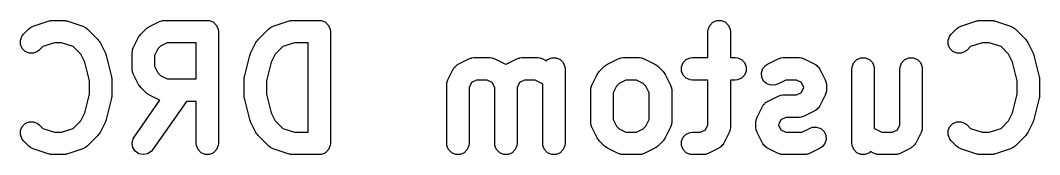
# Model space of a CAD drawing. Extents: x 109.6 to 193.5, y -118.1 to -78.4.
# Drawn here: x 154.99 to 173.2, y -118.1 to -115.7 of the extents above; entities that cross this region are included whole.
import ezdxf

# ---------------------------------------------------------------- set-up
doc = ezdxf.new("R2010")
doc.units = 0
doc.layers.add('BLACK', color=7, linetype='CONTINUOUS')

msp = doc.modelspace()

# ---------------------------------------------------------------- linework, layer by layer
at = {"layer": 'BLACK', "linetype": 'CONTINUOUS'}
for p, q in [((155.222467, -115.809939), (155.508181, -115.714701)), ((155.508181, -115.714701), (155.52753, -115.710301)), ((155.52753, -115.710301), (155.532409, -115.708281)), ((155.532409, -115.708281), (155.539483, -115.707584)), ((155.539483, -115.707584), (155.546412, -115.706009)), ((155.546412, -115.706009), (155.551677, -115.706383)), ((155.551677, -115.706383), (155.571427, -115.704438)), ((155.571427, -115.704438), (155.761903, -115.704438)), ((155.761903, -115.704438), (155.781651, -115.706383)), ((155.781651, -115.706383), (155.786917, -115.706009)), ((155.786917, -115.706009), (155.793844, -115.707584)), ((155.793844, -115.707584), (155.800921, -115.708281)), ((155.800921, -115.708281), (155.805801, -115.710302)), ((155.805801, -115.710302), (155.825148, -115.714701)), ((155.825148, -115.714701), (156.110863, -115.809939)), ((157.291508, -115.820791), (157.481985, -115.725552)), ((157.481985, -115.725552), (157.518602, -115.71154)), ((157.518602, -115.71154), (157.525771, -115.71103)), ((157.525771, -115.71103), (157.532409, -115.708281)), ((157.532409, -115.708281), (157.571427, -115.704438)), ((157.571427, -115.704438), (158.333332, -115.704438)), ((158.333332, -115.704438), (158.37235, -115.708281)), ((158.37235, -115.708281), (158.444446, -115.738144)), ((158.444446, -115.738144), (158.499626, -115.793324)), ((159.508182, -115.809939), (159.793897, -115.714701)), ((159.793897, -115.714701), (159.813243, -115.710302)), ((159.813243, -115.710302), (159.818124, -115.708281)), ((159.818124, -115.708281), (159.8252, -115.707584)), ((159.8252, -115.707584), (159.832128, -115.706009)), ((159.832128, -115.706009), (159.837393, -115.706383)), ((159.837393, -115.706383), (159.857142, -115.704438)), ((159.857142, -115.704438), (160.333332, -115.704438)), ((160.333332, -115.704438), (160.37235, -115.708281)), ((160.37235, -115.708281), (160.444446, -115.738144)), ((160.444446, -115.738144), (160.499626, -115.793324)), ((167.309896, -115.793324), (167.365076, -115.738144)), ((167.365076, -115.738144), (167.437172, -115.708281)), ((167.437172, -115.708281), (167.515208, -115.708281)), ((167.515208, -115.708281), (167.587304, -115.738144)), ((167.587304, -115.738144), (167.642484, -115.793324)), ((171.793897, -115.809939), (172.079611, -115.714701)), ((172.079611, -115.714701), (172.09896, -115.710301)), ((172.09896, -115.710301), (172.103839, -115.708281)), ((172.103839, -115.708281), (172.110913, -115.707584)), ((172.110913, -115.707584), (172.117842, -115.706009)), ((172.117842, -115.706009), (172.123107, -115.706383)), ((172.123107, -115.706383), (172.142857, -115.704438)), ((172.142857, -115.704438), (172.333333, -115.704438)), ((172.333333, -115.704438), (172.353081, -115.706383)), ((172.353081, -115.706383), (172.358347, -115.706009)), ((172.358347, -115.706009), (172.365274, -115.707584)), ((172.365274, -115.707584), (172.372351, -115.708281)), ((172.372351, -115.708281), (172.377231, -115.710302)), ((172.377231, -115.710302), (172.396578, -115.714701)), ((172.396578, -115.714701), (172.682293, -115.809939)), ((155.024181, -115.9838), (155.049054, -115.953493)), ((155.049054, -115.953493), (155.144292, -115.858255)), ((155.144292, -115.858255), (155.174599, -115.833382)), ((155.174599, -115.833382), (155.181238, -115.830631)), ((155.181238, -115.830631), (155.186667, -115.825924)), ((155.186667, -115.825924), (155.222467, -115.809939)), ((156.110863, -115.809939), (156.146664, -115.825924)), ((156.146664, -115.825924), (156.152092, -115.830631)), ((156.152092, -115.830631), (156.158732, -115.833382)), ((156.158732, -115.833382), (156.189039, -115.858255)), ((156.189039, -115.858255), (156.379516, -116.048731)), ((157.127714, -115.972291), (157.131705, -115.968828)), ((157.131705, -115.968828), (157.144292, -115.953493)), ((157.144292, -115.953493), (157.23953, -115.858255)), ((157.23953, -115.858255), (157.254866, -115.845668)), ((157.254866, -115.845668), (157.258328, -115.841677)), ((157.258328, -115.841677), (157.264344, -115.837889)), ((157.264344, -115.837889), (157.269837, -115.833382)), ((157.269837, -115.833382), (157.274716, -115.83136)), ((157.274716, -115.83136), (157.291508, -115.820791)), ((158.499626, -115.793324), (158.529489, -115.86542)), ((158.529489, -115.86542), (158.533332, -115.904438)), ((158.533332, -115.904438), (158.533332, -117.904438)), ((159.23953, -116.048731), (159.430006, -115.858254)), ((159.430006, -115.858254), (159.460313, -115.833382)), ((159.460313, -115.833382), (159.466952, -115.830631)), ((159.466952, -115.830631), (159.472381, -115.825924)), ((159.472381, -115.825924), (159.508182, -115.809939)), ((160.499626, -115.793324), (160.529489, -115.86542)), ((160.529489, -115.86542), (160.533332, -115.904438)), ((160.533332, -115.904438), (160.533332, -117.904438)), ((167.27619, -115.904438), (167.280033, -115.86542)), ((167.27619, -116.371104), (167.27619, -115.904438)), ((167.280033, -115.86542), (167.309896, -115.793324)), ((167.642484, -115.793324), (167.672347, -115.86542)), ((167.672347, -115.86542), (167.67619, -115.904438)), ((167.67619, -115.904438), (167.67619, -116.371104)), ((171.595611, -115.9838), (171.620484, -115.953493)), ((171.620484, -115.953493), (171.715722, -115.858255)), ((171.715722, -115.858255), (171.746029, -115.833382)), ((171.746029, -115.833382), (171.752668, -115.830631)), ((171.752668, -115.830631), (171.758097, -115.825924)), ((171.758097, -115.825924), (171.793897, -115.809939)), ((172.682293, -115.809939), (172.718094, -115.825924)), ((172.718094, -115.825924), (172.723522, -115.830631)), ((172.723522, -115.830631), (172.730162, -115.833382)), ((172.730162, -115.833382), (172.760469, -115.858255)), ((172.760469, -115.858255), (172.950946, -116.048731)), ((154.994318, -116.055896), (155.024181, -115.9838)), ((154.994318, -116.133932), (154.994318, -116.055896)), ((155.024181, -116.206028), (154.994318, -116.133932)), ((155.603884, -116.104438), (155.393747, -116.174483)), ((155.729447, -116.104438), (155.603884, -116.104438)), ((155.939582, -116.174482), (155.729447, -116.104438)), ((156.379516, -116.048731), (156.392103, -116.064068)), ((156.392103, -116.064068), (156.396093, -116.067529)), ((156.396093, -116.067529), (156.399879, -116.073544)), ((156.399879, -116.073544), (156.404388, -116.079038)), ((156.404388, -116.079038), (156.406409, -116.083917)), ((156.406409, -116.083917), (156.416979, -116.100709)), ((156.416979, -116.100709), (156.512218, -116.291186)), ((157.01159, -116.195947), (157.106828, -116.005471)), ((157.106828, -116.005471), (157.117397, -115.988679)), ((157.117397, -115.988679), (157.119419, -115.9838)), ((157.119419, -115.9838), (157.123926, -115.978307)), ((157.123926, -115.978307), (157.127714, -115.972291)), ((157.61864, -116.104438), (157.499422, -116.164047)), ((158.133332, -116.104438), (157.61864, -116.104438)), ((158.133332, -116.752057), (158.133332, -116.104438)), ((159.106828, -116.291185), (159.202066, -116.100709)), ((159.202066, -116.100709), (159.212635, -116.083917)), ((159.212635, -116.083917), (159.214657, -116.079038)), ((159.214657, -116.079038), (159.219164, -116.073545)), ((159.219164, -116.073545), (159.222952, -116.067529)), ((159.222952, -116.067529), (159.226943, -116.064066)), ((159.226943, -116.064066), (159.23953, -116.048731)), ((159.889598, -116.104438), (159.679463, -116.174482)), ((160.133332, -116.104438), (159.889598, -116.104438)), ((160.133332, -117.704438), (160.133332, -116.104438)), ((171.565748, -116.055896), (171.595611, -115.9838)), ((171.565748, -116.133932), (171.565748, -116.055896)), ((171.595611, -116.206028), (171.565748, -116.133932)), ((172.175314, -116.104438), (171.965177, -116.174483)), ((172.300877, -116.104438), (172.175314, -116.104438)), ((172.511012, -116.174482), (172.300877, -116.104438)), ((172.950946, -116.048731), (172.963533, -116.064068)), ((172.963533, -116.064068), (172.967523, -116.067529)), ((172.967523, -116.067529), (172.971309, -116.073544)), ((172.971309, -116.073544), (172.975818, -116.079038)), ((172.975818, -116.079038), (172.977839, -116.083917)), ((172.977839, -116.083917), (172.988409, -116.100709)), ((172.988409, -116.100709), (173.083648, -116.291186)), ((155.079361, -116.261208), (155.024181, -116.206028)), ((155.151457, -116.291071), (155.079361, -116.261208)), ((155.229493, -116.291071), (155.151457, -116.291071)), ((155.301589, -116.261208), (155.229493, -116.291071)), ((155.331896, -116.236335), (155.301589, -116.261208)), ((155.393747, -116.174483), (155.331896, -116.236335)), ((156.073723, -116.308624), (155.939582, -116.174482)), ((156.144627, -116.450431), (156.073723, -116.308624)), ((156.512218, -116.291186), (156.51331, -116.294041)), ((156.51331, -116.294041), (156.514169, -116.2952)), ((156.514169, -116.2952), (156.520015, -116.311563)), ((156.520015, -116.311563), (156.52623, -116.327803)), ((156.52623, -116.327803), (156.526332, -116.329241)), ((156.526332, -116.329241), (156.527361, -116.332121)), ((156.527361, -116.332121), (156.622598, -116.713073)), ((156.990475, -116.28539), (156.994318, -116.246372)), ((156.990475, -116.571104), (156.990475, -116.28539)), ((156.994318, -116.246372), (156.997067, -116.239734)), ((156.997067, -116.239734), (156.997577, -116.232565)), ((156.997577, -116.232565), (157.01159, -116.195947)), ((157.450084, -116.213384), (157.390475, -116.332603)), ((157.390475, -116.332603), (157.390475, -116.52389)), ((157.499422, -116.164047), (157.450084, -116.213384)), ((158.996446, -116.713073), (159.091684, -116.332121)), ((159.091684, -116.332121), (159.092712, -116.329241)), ((159.092712, -116.329241), (159.092815, -116.327803)), ((159.092815, -116.327803), (159.099025, -116.311574)), ((159.099025, -116.311574), (159.104876, -116.2952)), ((159.104876, -116.2952), (159.105735, -116.29404)), ((159.105735, -116.29404), (159.106828, -116.291185)), ((159.545322, -116.308622), (159.474416, -116.450434)), ((159.679463, -116.174482), (159.545322, -116.308622)), ((171.650791, -116.261208), (171.595611, -116.206028)), ((171.722887, -116.291071), (171.650791, -116.261208)), ((171.800923, -116.291071), (171.722887, -116.291071)), ((171.873019, -116.261208), (171.800923, -116.291071)), ((171.903326, -116.236335), (171.873019, -116.261208)), ((171.965177, -116.174483), (171.903326, -116.236335)), ((172.645153, -116.308624), (172.511012, -116.174482)), ((172.716057, -116.450431), (172.645153, -116.308624)), ((173.083648, -116.291186), (173.08474, -116.294041)), ((173.08474, -116.294041), (173.085599, -116.2952)), ((173.085599, -116.2952), (173.091445, -116.311563)), ((173.091445, -116.311563), (173.09766, -116.327803)), ((173.09766, -116.327803), (173.097762, -116.329241)), ((173.097762, -116.329241), (173.098791, -116.332121)), ((173.098791, -116.332121), (173.194028, -116.713073)), ((156.22857, -116.786203), (156.144627, -116.450431)), ((159.474416, -116.450434), (159.390475, -116.786202)), ((162.765707, -116.527287), (162.782138, -116.508343)), ((162.782138, -116.508343), (162.801877, -116.495917)), ((162.801877, -116.495917), (162.805715, -116.492589)), ((162.805715, -116.492589), (162.808796, -116.491561)), ((162.808796, -116.491561), (162.815319, -116.487456)), ((162.815319, -116.487456), (163.005796, -116.392218)), ((163.005796, -116.392218), (163.042414, -116.378206)), ((163.042414, -116.378206), (163.049581, -116.377696)), ((163.049581, -116.377696), (163.05622, -116.374947)), ((163.05622, -116.374947), (163.095238, -116.371104)), ((163.095238, -116.371104), (163.380952, -116.371104)), ((163.380952, -116.371104), (163.41997, -116.374947)), ((163.41997, -116.374947), (163.426607, -116.377696)), ((163.426607, -116.377696), (163.433777, -116.378206)), ((163.433777, -116.378206), (163.470395, -116.392219)), ((163.470395, -116.392219), (163.660871, -116.487457)), ((163.660871, -116.487457), (163.666666, -116.491104)), ((163.666666, -116.491104), (163.672461, -116.487457)), ((163.672461, -116.487457), (163.862938, -116.392218)), ((163.862938, -116.392218), (163.899555, -116.378206)), ((163.899555, -116.378206), (163.906724, -116.377696)), ((163.906724, -116.377696), (163.913362, -116.374947)), ((163.913362, -116.374947), (163.95238, -116.371104)), ((163.95238, -116.371104), (164.238095, -116.371104)), ((164.238095, -116.371104), (164.277113, -116.374947)), ((164.277113, -116.374947), (164.28375, -116.377696)), ((164.28375, -116.377696), (164.29092, -116.378206)), ((164.29092, -116.378206), (164.327538, -116.392219)), ((164.327538, -116.392219), (164.392703, -116.424801)), ((164.392703, -116.424801), (164.412695, -116.40481)), ((164.412695, -116.40481), (164.484791, -116.374947)), ((164.484791, -116.374947), (164.562827, -116.374947)), ((164.562827, -116.374947), (164.634923, -116.40481)), ((164.634923, -116.40481), (164.690103, -116.45999)), ((164.690103, -116.45999), (164.719966, -116.532086)), ((165.430007, -116.524921), (165.445343, -116.512334)), ((165.445343, -116.512334), (165.448805, -116.508343)), ((165.448805, -116.508343), (165.454821, -116.504555)), ((165.454821, -116.504555), (165.460314, -116.500048)), ((165.460314, -116.500048), (165.465193, -116.498026)), ((165.465193, -116.498026), (165.481985, -116.487457)), ((165.481985, -116.487457), (165.672462, -116.392218)), ((165.672462, -116.392218), (165.709079, -116.378206)), ((165.709079, -116.378206), (165.716248, -116.377696)), ((165.716248, -116.377696), (165.722886, -116.374947)), ((165.722886, -116.374947), (165.761904, -116.371104)), ((165.761904, -116.371104), (166.047619, -116.371104)), ((166.047619, -116.371104), (166.086637, -116.374947)), ((166.086637, -116.374947), (166.093274, -116.377696)), ((166.093274, -116.377696), (166.100444, -116.378206)), ((166.100444, -116.378206), (166.137062, -116.392219)), ((166.137062, -116.392219), (166.327538, -116.487457)), ((166.327538, -116.487457), (166.344329, -116.498026)), ((166.344329, -116.498026), (166.349209, -116.500048)), ((166.349209, -116.500048), (166.354701, -116.504555)), ((166.354701, -116.504555), (166.360718, -116.508343)), ((166.360718, -116.508343), (166.36418, -116.512334)), ((166.36418, -116.512334), (166.379516, -116.524921)), ((166.803843, -116.532086), (166.833706, -116.45999)), ((166.833706, -116.45999), (166.888886, -116.40481)), ((166.888886, -116.40481), (166.960982, -116.374947)), ((166.960982, -116.374947), (167, -116.371104)), ((167, -116.371104), (167.27619, -116.371104)), ((167.67619, -116.371104), (167.761904, -116.371104)), ((167.761904, -116.371104), (167.800922, -116.374947)), ((167.800922, -116.374947), (167.873018, -116.40481)), ((167.873018, -116.40481), (167.928198, -116.45999)), ((167.928198, -116.45999), (167.958061, -116.532086)), ((168.254819, -116.567295), (168.305948, -116.508343)), ((168.305948, -116.508343), (168.339129, -116.487456)), ((168.339129, -116.487456), (168.529606, -116.392218)), ((168.529606, -116.392218), (168.566224, -116.378206)), ((168.566224, -116.378206), (168.573391, -116.377696)), ((168.573391, -116.377696), (168.58003, -116.374947)), ((168.58003, -116.374947), (168.619048, -116.371104)), ((168.619048, -116.371104), (168.904762, -116.371104)), ((168.904762, -116.371104), (168.94378, -116.374947)), ((168.94378, -116.374947), (168.950417, -116.377696)), ((168.950417, -116.377696), (168.957587, -116.378206)), ((168.957587, -116.378206), (168.994205, -116.392219)), ((168.994205, -116.392219), (169.184681, -116.487457)), ((169.184681, -116.487457), (169.191203, -116.491562)), ((169.191203, -116.491562), (169.194285, -116.49259)), ((169.194285, -116.49259), (169.198121, -116.495917)), ((169.198121, -116.495917), (169.217861, -116.508343)), ((169.217861, -116.508343), (169.234292, -116.527288)), ((169.851462, -116.532086), (169.881325, -116.45999)), ((169.881325, -116.45999), (169.936505, -116.40481)), ((169.936505, -116.40481), (170.008601, -116.374947)), ((170.008601, -116.374947), (170.086637, -116.374947)), ((170.086637, -116.374947), (170.158733, -116.40481)), ((170.158733, -116.40481), (170.213913, -116.45999)), ((170.213913, -116.45999), (170.243776, -116.532086)), ((170.708605, -116.532086), (170.738468, -116.45999)), ((170.738468, -116.45999), (170.793648, -116.40481)), ((170.793648, -116.40481), (170.865744, -116.374947)), ((170.865744, -116.374947), (170.94378, -116.374947)), ((170.94378, -116.374947), (171.015876, -116.40481)), ((171.015876, -116.40481), (171.071056, -116.45999)), ((171.071056, -116.45999), (171.100919, -116.532086)), ((172.8, -116.786203), (172.716057, -116.450431)), ((156.994318, -116.610122), (156.990475, -116.571104)), ((156.997067, -116.616759), (156.994318, -116.610122)), ((156.997577, -116.623929), (156.997067, -116.616759)), ((157.01159, -116.660547), (156.997577, -116.623929)), ((157.106828, -116.851023), (157.01159, -116.660547)), ((157.390475, -116.52389), (157.450084, -116.643108)), ((157.450084, -116.643108), (157.499422, -116.692448)), ((157.499422, -116.692448), (157.61864, -116.752057)), ((162.630637, -116.767377), (162.725876, -116.576899)), ((162.725876, -116.576899), (162.729981, -116.570376)), ((162.729981, -116.570376), (162.731009, -116.567295)), ((162.731009, -116.567295), (162.734336, -116.563458)), ((162.734336, -116.563458), (162.746762, -116.543719)), ((162.746762, -116.543719), (162.765707, -116.527287)), ((164.719966, -116.532086), (164.723809, -116.571104)), ((164.723809, -116.571104), (164.723809, -117.904438)), ((165.202066, -116.862615), (165.297305, -116.672137)), ((165.297305, -116.672137), (165.307874, -116.655345)), ((165.307874, -116.655345), (165.309896, -116.650466)), ((165.309896, -116.650466), (165.314403, -116.644973)), ((165.314403, -116.644973), (165.318191, -116.638957)), ((165.318191, -116.638957), (165.322182, -116.635494)), ((165.322182, -116.635494), (165.334769, -116.620159)), ((165.334769, -116.620159), (165.430007, -116.524921)), ((166.379516, -116.524921), (166.474754, -116.620159)), ((166.474754, -116.620159), (166.48734, -116.635494)), ((166.48734, -116.635494), (166.491332, -116.638957)), ((166.491332, -116.638957), (166.495119, -116.644973)), ((166.495119, -116.644973), (166.499627, -116.650466)), ((166.499627, -116.650466), (166.501647, -116.655344)), ((166.501647, -116.655344), (166.512219, -116.672138)), ((166.512219, -116.672138), (166.607457, -116.862615)), ((166.803843, -116.610122), (166.803843, -116.532086)), ((166.833706, -116.682218), (166.803843, -116.610122)), ((166.888886, -116.737398), (166.833706, -116.682218)), ((167.928198, -116.682218), (167.873018, -116.737398)), ((167.958061, -116.610122), (167.928198, -116.682218)), ((167.958061, -116.532086), (167.958061, -116.610122)), ((168.230141, -116.641327), (168.254819, -116.567295)), ((168.235673, -116.719167), (168.230141, -116.641327)), ((169.234292, -116.527288), (169.253237, -116.543719)), ((169.253237, -116.543719), (169.265662, -116.563458)), ((169.265662, -116.563458), (169.268991, -116.567296)), ((169.268991, -116.567296), (169.270018, -116.570377)), ((169.270018, -116.570377), (169.274124, -116.5769)), ((169.274124, -116.5769), (169.369362, -116.767377)), ((169.847619, -116.571104), (169.851462, -116.532086)), ((169.847619, -117.904438), (169.847619, -116.571104)), ((170.243776, -116.532086), (170.247619, -116.571104)), ((170.247619, -116.571104), (170.247619, -117.631119)), ((170.704762, -116.571104), (170.708605, -116.532086)), ((170.704762, -117.57151), (170.704762, -116.571104)), ((171.100919, -116.532086), (171.104762, -116.571104)), ((171.104762, -116.571104), (171.104762, -117.618723)), ((156.22857, -117.022672), (156.22857, -116.786203)), ((156.622598, -116.713073), (156.623598, -116.719836)), ((156.623598, -116.719836), (156.624727, -116.722562)), ((156.624727, -116.722562), (156.626175, -116.737264)), ((156.626175, -116.737264), (156.628333, -116.751858)), ((156.628333, -116.751858), (156.627899, -116.754771)), ((156.627899, -116.754771), (156.62857, -116.76158)), ((156.62857, -116.76158), (156.62857, -117.047295)), ((157.117399, -116.867816), (157.106828, -116.851023)), ((157.119419, -116.872693), (157.117399, -116.867816)), ((157.123925, -116.878184), (157.119419, -116.872693)), ((157.127714, -116.884203), (157.123925, -116.878184)), ((157.61864, -116.752057), (158.133332, -116.752057)), ((158.990475, -116.76158), (158.991145, -116.754771)), ((158.990475, -117.047295), (158.990475, -116.76158)), ((158.990712, -116.751858), (158.99287, -116.737256)), ((158.991145, -116.754771), (158.990712, -116.751858)), ((158.99287, -116.737256), (158.994318, -116.722562)), ((158.994318, -116.722562), (158.995445, -116.719839)), ((158.995445, -116.719839), (158.996446, -116.713073)), ((159.390475, -116.786202), (159.390475, -117.022672)), ((162.609523, -116.856819), (162.613366, -116.817801)), ((162.609523, -117.904438), (162.609523, -116.856819)), ((162.613366, -116.817801), (162.616115, -116.811163)), ((162.616115, -116.811163), (162.616625, -116.803994)), ((162.616625, -116.803994), (162.630637, -116.767377)), ((163.053832, -116.815413), (163.009523, -116.904032)), ((163.142451, -116.771104), (163.053832, -116.815413)), ((163.333739, -116.771104), (163.142451, -116.771104)), ((163.422356, -116.815413), (163.333739, -116.771104)), ((163.466666, -116.904032), (163.422356, -116.815413)), ((163.910975, -116.815412), (163.866666, -116.904032)), ((163.999593, -116.771104), (163.910975, -116.815412)), ((164.190882, -116.771104), (163.999593, -116.771104)), ((164.3101, -116.830713), (164.190882, -116.771104)), ((164.323809, -116.844422), (164.3101, -116.830713)), ((164.323809, -117.904438), (164.323809, -116.844422)), ((165.188054, -116.899232), (165.202066, -116.862615)), ((165.640562, -116.880049), (165.580952, -116.99927)), ((165.689899, -116.830713), (165.640562, -116.880049)), ((165.809117, -116.771104), (165.689899, -116.830713)), ((166.000406, -116.771104), (165.809117, -116.771104)), ((166.119624, -116.830713), (166.000406, -116.771104)), ((166.168961, -116.88005), (166.119624, -116.830713)), ((166.228571, -116.99927), (166.168961, -116.88005)), ((166.607457, -116.862615), (166.621469, -116.899233)), ((166.960982, -116.767261), (166.888886, -116.737398)), ((167, -116.771104), (166.960982, -116.767261)), ((167.27619, -116.771104), (167, -116.771104)), ((167.27619, -117.57151), (167.27619, -116.771104)), ((167.761904, -116.771104), (167.67619, -116.771104)), ((167.67619, -116.771104), (167.67619, -117.618723)), ((167.800922, -116.767261), (167.761904, -116.771104)), ((167.873018, -116.737398), (167.800922, -116.767261)), ((168.270572, -116.788965), (168.235673, -116.719167)), ((168.329524, -116.840094), (168.270572, -116.788965)), ((168.403556, -116.864772), (168.329524, -116.840094)), ((168.481396, -116.85924), (168.403556, -116.864772)), ((168.518013, -116.845228), (168.481396, -116.85924)), ((168.666261, -116.771104), (168.518013, -116.845228)), ((168.857549, -116.771104), (168.666261, -116.771104)), ((168.946166, -116.815413), (168.857549, -116.771104)), ((168.990476, -116.904032), (168.946166, -116.815413)), ((169.369362, -116.767377), (169.383374, -116.803995)), ((169.383374, -116.803995), (169.383883, -116.811162)), ((169.383883, -116.811162), (169.386633, -116.817801)), ((169.386633, -116.817801), (169.390476, -116.856819)), ((169.390476, -116.856819), (169.390476, -116.952057)), ((172.8, -117.022672), (172.8, -116.786203)), ((173.194028, -116.713073), (173.195028, -116.719836)), ((173.195028, -116.719836), (173.196157, -116.722562)), ((173.196157, -116.722562), (173.197605, -116.737264)), ((173.197605, -116.737264), (173.199763, -116.751858)), ((173.199763, -116.751858), (173.199329, -116.754771)), ((173.199329, -116.754771), (173.2, -116.76158)), ((173.2, -116.76158), (173.2, -117.047295)), ((156.144627, -117.358444), (156.22857, -117.022672)), ((156.628333, -117.057017), (156.626175, -117.07161)), ((156.62857, -117.047295), (156.627899, -117.054103)), ((156.627899, -117.054103), (156.628333, -117.057017)), ((157.131705, -116.887664), (157.127714, -116.884203)), ((157.144291, -116.903001), (157.131705, -116.887664)), ((157.239529, -116.99824), (157.144291, -116.903001)), ((157.254868, -117.010829), (157.239529, -116.99824)), ((157.258328, -117.014818), (157.254868, -117.010829)), ((157.264339, -117.018602), (157.258328, -117.014818)), ((157.269836, -117.023113), (157.264339, -117.018602)), ((157.274718, -117.025135), (157.269836, -117.023113)), ((157.291508, -117.035704), (157.274718, -117.025135)), ((157.481985, -117.130943), (157.291508, -117.035704)), ((158.991145, -117.054103), (158.990475, -117.047295)), ((158.990712, -117.057017), (158.991145, -117.054103)), ((158.99287, -117.071618), (158.990712, -117.057017)), ((159.390475, -117.022672), (159.474416, -117.35844)), ((163.009523, -116.904032), (163.009523, -117.904438)), ((163.466666, -117.904438), (163.466666, -116.904032)), ((163.866666, -116.904032), (163.866666, -117.904438)), ((165.180952, -116.952057), (165.184795, -116.913039)), ((165.180952, -117.523485), (165.180952, -116.952057)), ((165.184795, -116.913039), (165.187544, -116.906401)), ((165.187544, -116.906401), (165.188054, -116.899232)), ((165.580952, -116.99927), (165.580952, -117.476271)), ((166.228571, -117.476272), (166.228571, -116.99927)), ((166.621469, -116.899233), (166.621978, -116.9064)), ((166.621978, -116.9064), (166.624728, -116.913039)), ((166.624728, -116.913039), (166.628571, -116.952057)), ((166.628571, -116.952057), (166.628571, -117.523485)), ((168.339129, -117.154123), (168.529606, -117.058885)), ((168.529606, -117.058885), (168.566224, -117.044873)), ((168.566224, -117.044873), (168.573391, -117.044363)), ((168.573391, -117.044363), (168.58003, -117.041614)), ((168.58003, -117.041614), (168.619048, -117.037771)), ((168.619048, -117.037771), (168.857549, -117.037771)), ((168.857549, -117.037771), (168.946167, -116.993461)), ((168.946167, -116.993461), (168.990476, -116.904844)), ((168.990476, -116.904844), (168.990476, -116.904032)), ((169.369362, -117.041499), (169.274123, -117.231976)), ((169.383374, -117.004882), (169.369362, -117.041499)), ((169.383883, -116.997712), (169.383374, -117.004882)), ((169.386633, -116.991075), (169.383883, -116.997712)), ((169.390476, -116.952057), (169.386633, -116.991075)), ((172.716057, -117.358444), (172.8, -117.022672)), ((173.199763, -117.057017), (173.197605, -117.07161)), ((173.2, -117.047295), (173.199329, -117.054103)), ((173.199329, -117.054103), (173.199763, -117.057017)), ((156.622598, -117.095802), (156.527361, -117.476754)), ((156.623598, -117.089038), (156.622598, -117.095802)), ((156.624727, -117.086313), (156.623598, -117.089038)), ((156.626175, -117.07161), (156.624727, -117.086313)), ((157.026629, -117.789745), (157.486563, -117.132695)), ((157.961273, -117.152057), (157.354321, -118.019131)), ((157.486563, -117.132695), (157.481985, -117.130943)), ((158.133332, -117.152057), (157.961273, -117.152057)), ((158.133332, -117.904438), (158.133332, -117.152057)), ((158.994318, -117.086313), (158.99287, -117.071618)), ((158.995445, -117.089035), (158.994318, -117.086313)), ((158.996446, -117.095802), (158.995445, -117.089035)), ((159.091684, -117.476754), (158.996446, -117.095802)), ((168.154448, -117.434042), (168.249686, -117.243566)), ((168.249686, -117.243566), (168.253791, -117.237043)), ((168.253791, -117.237043), (168.254819, -117.233962)), ((168.254819, -117.233962), (168.258146, -117.230125)), ((168.258146, -117.230125), (168.270572, -117.210386)), ((168.270572, -117.210386), (168.289517, -117.193954)), ((168.289517, -117.193954), (168.305948, -117.17501)), ((168.305948, -117.17501), (168.325687, -117.162584)), ((168.325687, -117.162584), (168.329525, -117.159256)), ((168.329525, -117.159256), (168.332606, -117.158228)), ((168.332606, -117.158228), (168.339129, -117.154123)), ((169.268991, -117.241579), (169.265662, -117.245417)), ((169.270018, -117.238496), (169.268991, -117.241579)), ((169.274123, -117.231976), (169.270018, -117.238496)), ((173.194028, -117.095802), (173.098791, -117.476754)), ((173.195028, -117.089038), (173.194028, -117.095802)), ((173.196157, -117.086313), (173.195028, -117.089038)), ((173.197605, -117.07161), (173.196157, -117.086313)), ((156.073723, -117.50025), (156.144627, -117.358444)), ((159.474416, -117.35844), (159.545322, -117.500251)), ((168.994205, -117.416656), (168.957587, -117.430669)), ((169.184681, -117.321418), (168.994205, -117.416656)), ((169.191204, -117.317311), (169.184681, -117.321418)), ((169.194284, -117.316285), (169.191204, -117.317311)), ((169.198118, -117.312959), (169.194284, -117.316285)), ((169.217861, -117.300532), (169.198118, -117.312959)), ((169.234293, -117.281585), (169.217861, -117.300532)), ((169.253237, -117.265156), (169.234293, -117.281585)), ((169.265662, -117.245417), (169.253237, -117.265156)), ((172.645153, -117.50025), (172.716057, -117.358444)), ((154.994318, -117.674942), (155.024182, -117.602846)), ((155.024182, -117.602846), (155.079362, -117.547667)), ((155.079362, -117.547667), (155.151458, -117.517804)), ((155.151458, -117.517804), (155.229494, -117.517804)), ((155.229494, -117.517804), (155.30159, -117.547668)), ((155.30159, -117.547668), (155.331897, -117.57254)), ((155.331897, -117.57254), (155.393748, -117.634392)), ((155.939581, -117.634393), (156.073723, -117.50025)), ((156.512218, -117.517689), (156.416979, -117.708166)), ((156.51331, -117.514833), (156.512218, -117.517689)), ((156.514169, -117.513675), (156.51331, -117.514833)), ((156.520015, -117.497311), (156.514169, -117.513675)), ((156.52623, -117.481072), (156.520015, -117.497311)), ((156.526332, -117.479633), (156.52623, -117.481072)), ((156.527361, -117.476754), (156.526332, -117.479633)), ((159.092712, -117.479633), (159.091684, -117.476754)), ((159.092815, -117.481072), (159.092712, -117.479633)), ((159.099025, -117.4973), (159.092815, -117.481072)), ((159.104876, -117.513675), (159.099025, -117.4973)), ((159.105735, -117.514834), (159.104876, -117.513675)), ((159.106828, -117.51769), (159.105735, -117.514834)), ((159.202066, -117.708166), (159.106828, -117.51769)), ((159.545322, -117.500251), (159.679462, -117.634393)), ((165.184795, -117.562503), (165.180952, -117.523485)), ((165.187544, -117.56914), (165.184795, -117.562503)), ((165.188054, -117.57631), (165.187544, -117.56914)), ((165.202067, -117.612928), (165.188054, -117.57631)), ((165.580952, -117.476271), (165.640561, -117.595489)), ((165.640561, -117.595489), (165.689899, -117.644829)), ((166.119622, -117.644829), (166.168962, -117.595488)), ((166.168962, -117.595488), (166.228571, -117.476272)), ((166.621469, -117.57631), (166.607457, -117.612927)), ((166.621978, -117.56914), (166.621469, -117.57631)), ((166.624728, -117.562503), (166.621978, -117.56914)), ((166.628571, -117.523485), (166.624728, -117.562503)), ((167.23188, -117.660128), (167.27619, -117.57151)), ((168.133333, -117.523485), (168.137176, -117.484467)), ((168.133333, -117.618723), (168.133333, -117.523485)), ((168.137176, -117.484467), (168.139925, -117.477829)), ((168.139925, -117.477829), (168.140435, -117.47066)), ((168.140435, -117.47066), (168.154448, -117.434042)), ((168.577642, -117.48208), (168.533333, -117.570698)), ((168.533333, -117.570698), (168.533333, -117.571509)), ((168.533333, -117.571509), (168.577642, -117.660128)), ((168.666261, -117.437771), (168.577642, -117.48208)), ((168.904762, -117.437771), (168.666261, -117.437771)), ((168.94378, -117.433928), (168.904762, -117.437771)), ((168.950417, -117.431178), (168.94378, -117.433928)), ((168.957587, -117.430669), (168.950417, -117.431178)), ((170.660452, -117.660128), (170.704762, -117.57151)), ((171.565748, -117.674942), (171.595612, -117.602846)), ((171.595612, -117.602846), (171.650792, -117.547667)), ((171.650792, -117.547667), (171.722888, -117.517804)), ((171.722888, -117.517804), (171.800924, -117.517804)), ((171.800924, -117.517804), (171.87302, -117.547668)), ((171.87302, -117.547668), (171.903327, -117.57254)), ((171.903327, -117.57254), (171.965178, -117.634392)), ((172.511011, -117.634393), (172.645153, -117.50025)), ((173.083648, -117.517689), (172.988409, -117.708166)), ((173.08474, -117.514833), (173.083648, -117.517689)), ((173.085599, -117.513675), (173.08474, -117.514833)), ((173.091445, -117.497311), (173.085599, -117.513675)), ((173.09766, -117.481072), (173.091445, -117.497311)), ((173.097762, -117.479633), (173.09766, -117.481072)), ((173.098791, -117.476754), (173.097762, -117.479633)), ((154.994318, -117.752978), (154.994318, -117.674942)), ((155.024181, -117.825074), (154.994318, -117.752978)), ((155.393748, -117.634392), (155.603884, -117.704438)), ((155.603884, -117.704438), (155.729447, -117.704438)), ((155.729447, -117.704438), (155.939581, -117.634393)), ((156.379515, -117.760144), (156.18904, -117.950621)), ((156.392101, -117.744807), (156.379515, -117.760144)), ((156.396093, -117.741346), (156.392101, -117.744807)), ((156.39988, -117.735329), (156.396093, -117.741346)), ((156.404388, -117.729837), (156.39988, -117.735329)), ((156.406409, -117.724957), (156.404388, -117.729837)), ((156.416979, -117.708166), (156.406409, -117.724957)), ((157.007402, -117.823914), (157.026629, -117.789745)), ((159.212635, -117.724957), (159.202066, -117.708166)), ((159.214657, -117.729837), (159.212635, -117.724957)), ((159.219165, -117.73533), (159.214657, -117.729837)), ((159.222952, -117.741346), (159.219165, -117.73533)), ((159.226942, -117.744806), (159.222952, -117.741346)), ((159.239529, -117.760144), (159.226942, -117.744806)), ((159.430005, -117.950621), (159.239529, -117.760144)), ((159.679462, -117.634393), (159.889598, -117.704438)), ((159.889598, -117.704438), (160.133332, -117.704438)), ((165.297305, -117.803404), (165.202067, -117.612928)), ((165.689899, -117.644829), (165.809117, -117.704438)), ((165.809117, -117.704438), (166.000406, -117.704438)), ((166.000406, -117.704438), (166.119622, -117.644829)), ((166.607457, -117.612927), (166.512218, -117.803404)), ((166.833706, -117.793324), (166.888886, -117.738144)), ((166.888886, -117.738144), (166.960982, -117.708281)), ((166.960982, -117.708281), (167, -117.704438)), ((167, -117.704438), (167.143263, -117.704438)), ((167.143263, -117.704438), (167.23188, -117.660128)), ((167.655076, -117.708165), (167.559838, -117.898642)), ((167.669088, -117.671547), (167.655076, -117.708165)), ((167.669597, -117.664379), (167.669088, -117.671547)), ((167.672347, -117.657741), (167.669597, -117.664379)), ((167.67619, -117.618723), (167.672347, -117.657741)), ((168.137176, -117.657741), (168.133333, -117.618723)), ((168.139925, -117.664378), (168.137176, -117.657741)), ((168.140435, -117.671548), (168.139925, -117.664378)), ((168.154447, -117.708165), (168.140435, -117.671548)), ((168.249686, -117.898643), (168.154447, -117.708165)), ((168.577642, -117.660128), (168.666261, -117.704438)), ((168.666261, -117.704438), (168.952787, -117.704438)), ((168.952787, -117.704438), (169.101034, -117.630314)), ((169.101034, -117.630314), (169.137651, -117.616302)), ((169.137651, -117.616302), (169.215491, -117.61077)), ((169.215491, -117.61077), (169.289523, -117.635448)), ((169.289523, -117.635448), (169.348475, -117.686577)), ((169.348475, -117.686577), (169.383374, -117.756375)), ((169.383374, -117.756375), (169.388906, -117.834214)), ((170.247619, -117.631119), (170.261328, -117.644829)), ((170.261328, -117.644829), (170.380546, -117.704438)), ((170.380546, -117.704438), (170.571835, -117.704438)), ((170.571835, -117.704438), (170.660452, -117.660128)), ((171.083648, -117.708165), (170.98841, -117.898642)), ((171.09766, -117.671547), (171.083648, -117.708165)), ((171.098169, -117.664379), (171.09766, -117.671547)), ((171.100919, -117.657741), (171.098169, -117.664379)), ((171.104762, -117.618723), (171.100919, -117.657741)), ((171.565748, -117.752978), (171.565748, -117.674942)), ((171.595611, -117.825074), (171.565748, -117.752978)), ((171.965178, -117.634392), (172.175314, -117.704438)), ((172.175314, -117.704438), (172.300877, -117.704438)), ((172.300877, -117.704438), (172.511011, -117.634393)), ((172.950945, -117.760144), (172.76047, -117.950621)), ((172.963531, -117.744807), (172.950945, -117.760144)), ((172.967523, -117.741346), (172.963531, -117.744807)), ((172.97131, -117.735329), (172.967523, -117.741346)), ((172.975818, -117.729837), (172.97131, -117.735329)), ((172.977839, -117.724957), (172.975818, -117.729837)), ((172.988409, -117.708166), (172.977839, -117.724957)), ((155.049053, -117.855382), (155.024181, -117.825074)), ((155.144291, -117.950621), (155.049053, -117.855382)), ((155.174598, -117.975494), (155.144291, -117.950621)), ((156.18904, -117.950621), (156.158732, -117.975494)), ((156.990522, -117.900103), (157.007402, -117.823914)), ((157.004084, -117.976952), (156.990522, -117.900103)), ((158.137175, -117.943456), (158.133332, -117.904438)), ((158.167038, -118.015552), (158.137175, -117.943456)), ((158.529489, -117.943456), (158.499626, -118.015552)), ((158.533332, -117.904438), (158.529489, -117.943456)), ((159.460312, -117.975493), (159.430005, -117.950621)), ((160.529489, -117.943456), (160.499626, -118.015552)), ((160.533332, -117.904438), (160.529489, -117.943456)), ((162.613366, -117.943456), (162.609523, -117.904438)), ((162.643229, -118.015552), (162.613366, -117.943456)), ((163.00568, -117.943456), (162.975817, -118.015552)), ((163.009523, -117.904438), (163.00568, -117.943456)), ((163.470509, -117.943456), (163.466666, -117.904438)), ((163.500372, -118.015552), (163.470509, -117.943456)), ((163.862823, -117.943456), (163.83296, -118.015552)), ((163.866666, -117.904438), (163.862823, -117.943456)), ((164.327652, -117.943456), (164.323809, -117.904438)), ((164.357515, -118.015552), (164.327652, -117.943456)), ((164.719966, -117.943456), (164.690103, -118.015552)), ((164.723809, -117.904438), (164.719966, -117.943456)), ((165.307876, -117.820197), (165.297305, -117.803404)), ((165.309896, -117.825074), (165.307876, -117.820197)), ((165.314402, -117.830565), (165.309896, -117.825074)), ((165.318191, -117.836584), (165.314402, -117.830565)), ((165.322182, -117.840045), (165.318191, -117.836584)), ((165.334768, -117.855382), (165.322182, -117.840045)), ((165.430006, -117.950621), (165.334768, -117.855382)), ((165.445345, -117.96321), (165.430006, -117.950621)), ((165.448805, -117.967199), (165.445345, -117.96321)), ((165.454816, -117.970983), (165.448805, -117.967199)), ((165.460313, -117.975494), (165.454816, -117.970983)), ((166.354701, -117.970986), (166.34921, -117.975493)), ((166.360718, -117.967199), (166.354701, -117.970986)), ((166.364179, -117.963208), (166.360718, -117.967199)), ((166.379517, -117.950621), (166.364179, -117.963208)), ((166.474755, -117.855381), (166.379517, -117.950621)), ((166.487341, -117.840045), (166.474755, -117.855381)), ((166.491332, -117.836584), (166.487341, -117.840045)), ((166.495118, -117.830568), (166.491332, -117.836584)), ((166.499628, -117.825074), (166.495118, -117.830568)), ((166.501649, -117.820192), (166.499628, -117.825074)), ((166.512218, -117.803404), (166.501649, -117.820192)), ((166.803843, -117.86542), (166.833706, -117.793324)), ((166.803843, -117.943456), (166.803843, -117.86542)), ((166.833706, -118.015552), (166.803843, -117.943456)), ((167.503575, -117.967199), (167.483835, -117.979624)), ((167.520006, -117.948253), (167.503575, -117.967199)), ((167.538951, -117.931823), (167.520006, -117.948253)), ((167.551376, -117.912083), (167.538951, -117.931823)), ((167.554705, -117.908246), (167.551376, -117.912083)), ((167.555732, -117.905164), (167.554705, -117.908246)), ((167.559838, -117.898642), (167.555732, -117.905164)), ((168.253791, -117.905165), (168.249686, -117.898643)), ((168.254819, -117.908247), (168.253791, -117.905165)), ((168.258146, -117.912083), (168.254819, -117.908247)), ((168.270572, -117.931823), (168.258146, -117.912083)), ((168.289517, -117.948254), (168.270572, -117.931823)), ((168.305948, -117.967199), (168.289517, -117.948254)), ((168.325687, -117.979624), (168.305948, -117.967199)), ((169.313099, -117.967199), (169.279919, -117.988085)), ((169.364229, -117.908246), (169.313099, -117.967199)), ((169.388906, -117.834214), (169.364229, -117.908246)), ((169.851462, -117.943456), (169.847619, -117.904438)), ((169.881325, -118.015552), (169.851462, -117.943456)), ((170.932147, -117.967199), (170.912407, -117.979624)), ((170.948578, -117.948253), (170.932147, -117.967199)), ((170.967523, -117.931823), (170.948578, -117.948253)), ((170.979948, -117.912083), (170.967523, -117.931823)), ((170.983277, -117.908246), (170.979948, -117.912083)), ((170.984304, -117.905164), (170.983277, -117.908246)), ((170.98841, -117.898642), (170.984304, -117.905164)), ((171.620483, -117.855382), (171.595611, -117.825074)), ((171.715721, -117.950621), (171.620483, -117.855382)), ((171.746028, -117.975494), (171.715721, -117.950621)), ((172.76047, -117.950621), (172.730162, -117.975494)), ((155.181239, -117.978245), (155.174598, -117.975494)), ((155.186667, -117.982952), (155.181239, -117.978245)), ((155.222467, -117.998937), (155.186667, -117.982952)), ((155.508181, -118.094175), (155.222467, -117.998937)), ((155.52753, -118.098574), (155.508181, -118.094175)), ((155.532409, -118.100595), (155.52753, -118.098574)), ((155.539483, -118.101291), (155.532409, -118.100595)), ((155.546412, -118.102867), (155.539483, -118.101291)), ((155.551677, -118.102492), (155.546412, -118.102867)), ((155.571427, -118.104438), (155.551677, -118.102492)), ((155.761903, -118.104438), (155.571427, -118.104438)), ((155.781651, -118.102492), (155.761903, -118.104438)), ((155.786917, -118.102867), (155.781651, -118.102492)), ((155.793844, -118.101291), (155.786917, -118.102867)), ((155.800921, -118.100595), (155.793844, -118.101291)), ((155.805801, -118.098573), (155.800921, -118.100595)), ((155.825148, -118.094175), (155.805801, -118.098573)), ((156.110863, -117.998937), (155.825148, -118.094175)), ((156.146664, -117.982952), (156.110863, -117.998937)), ((156.152091, -117.978244), (156.146664, -117.982952)), ((156.158732, -117.975494), (156.152091, -117.978244)), ((157.046022, -118.042761), (157.004084, -117.976952)), ((157.109951, -118.087511), (157.046022, -118.042761)), ((157.18614, -118.104391), (157.109951, -118.087511)), ((157.262989, -118.090829), (157.18614, -118.104391)), ((157.328798, -118.048891), (157.262989, -118.090829)), ((157.354321, -118.019131), (157.328798, -118.048891)), ((158.222218, -118.070732), (158.167038, -118.015552)), ((158.294314, -118.100595), (158.222218, -118.070732)), ((158.37235, -118.100595), (158.294314, -118.100595)), ((158.444446, -118.070732), (158.37235, -118.100595)), ((158.499626, -118.015552), (158.444446, -118.070732)), ((159.466951, -117.978243), (159.460312, -117.975493)), ((159.472381, -117.982952), (159.466951, -117.978243)), ((159.508182, -117.998937), (159.472381, -117.982952)), ((159.793897, -118.094175), (159.508182, -117.998937)), ((159.813243, -118.098573), (159.793897, -118.094175)), ((159.818124, -118.100595), (159.813243, -118.098573)), ((159.8252, -118.101291), (159.818124, -118.100595)), ((159.832128, -118.102867), (159.8252, -118.101291)), ((159.837393, -118.102492), (159.832128, -118.102867)), ((159.857142, -118.104438), (159.837393, -118.102492)), ((160.333332, -118.104438), (159.857142, -118.104438)), ((160.37235, -118.100595), (160.333332, -118.104438)), ((160.444446, -118.070732), (160.37235, -118.100595)), ((160.499626, -118.015552), (160.444446, -118.070732)), ((162.698409, -118.070732), (162.643229, -118.015552)), ((162.770505, -118.100595), (162.698409, -118.070732)), ((162.848541, -118.100595), (162.770505, -118.100595)), ((162.920637, -118.070732), (162.848541, -118.100595)), ((162.975817, -118.015552), (162.920637, -118.070732)), ((163.555552, -118.070732), (163.500372, -118.015552)), ((163.627648, -118.100595), (163.555552, -118.070732)), ((163.705684, -118.100595), (163.627648, -118.100595)), ((163.77778, -118.070732), (163.705684, -118.100595)), ((163.83296, -118.015552), (163.77778, -118.070732)), ((164.412695, -118.070732), (164.357515, -118.015552)), ((164.484791, -118.100595), (164.412695, -118.070732)), ((164.562827, -118.100595), (164.484791, -118.100595)), ((164.634923, -118.070732), (164.562827, -118.100595)), ((164.690103, -118.015552), (164.634923, -118.070732)), ((165.465195, -117.977516), (165.460313, -117.975494)), ((165.481985, -117.988085), (165.465195, -117.977516)), ((165.672462, -118.083324), (165.481985, -117.988085)), ((165.709079, -118.097336), (165.672462, -118.083324)), ((165.716248, -118.097845), (165.709079, -118.097336)), ((165.722886, -118.100595), (165.716248, -118.097845)), ((165.761904, -118.104438), (165.722886, -118.100595)), ((166.047619, -118.104438), (165.761904, -118.104438)), ((166.086637, -118.100595), (166.047619, -118.104438)), ((166.093274, -118.097845), (166.086637, -118.100595)), ((166.100444, -118.097336), (166.093274, -118.097845)), ((166.137062, -118.083323), (166.100444, -118.097336)), ((166.327538, -117.988085), (166.137062, -118.083323)), ((166.344331, -117.977513), (166.327538, -117.988085)), ((166.34921, -117.975493), (166.344331, -117.977513)), ((166.888886, -118.070732), (166.833706, -118.015552)), ((166.960982, -118.100595), (166.888886, -118.070732)), ((167, -118.104438), (166.960982, -118.100595)), ((167.190476, -118.104438), (167, -118.104438)), ((167.229494, -118.100595), (167.190476, -118.104438)), ((167.236131, -118.097845), (167.229494, -118.100595)), ((167.243301, -118.097336), (167.236131, -118.097845)), ((167.279919, -118.083323), (167.243301, -118.097336)), ((167.470395, -117.988085), (167.279919, -118.083323)), ((167.476917, -117.983979), (167.470395, -117.988085)), ((167.479999, -117.982952), (167.476917, -117.983979)), ((167.483835, -117.979624), (167.479999, -117.982952)), ((168.329525, -117.982953), (168.325687, -117.979624)), ((168.332606, -117.98398), (168.329525, -117.982953)), ((168.339129, -117.988086), (168.332606, -117.98398)), ((168.529606, -118.083324), (168.339129, -117.988086)), ((168.566224, -118.097336), (168.529606, -118.083324)), ((168.573391, -118.097845), (168.566224, -118.097336)), ((168.58003, -118.100595), (168.573391, -118.097845)), ((168.619048, -118.104438), (168.58003, -118.100595)), ((169, -118.104438), (168.619048, -118.104438)), ((169.039018, -118.100595), (169, -118.104438)), ((169.045655, -118.097845), (169.039018, -118.100595)), ((169.052825, -118.097336), (169.045655, -118.097845)), ((169.089443, -118.083323), (169.052825, -118.097336)), ((169.279919, -117.988085), (169.089443, -118.083323)), ((169.936505, -118.070732), (169.881325, -118.015552)), ((170.008601, -118.100595), (169.936505, -118.070732)), ((170.086637, -118.100595), (170.008601, -118.100595)), ((170.158733, -118.070732), (170.086637, -118.100595)), ((170.178724, -118.05074), (170.158733, -118.070732)), ((170.243891, -118.083324), (170.178724, -118.05074)), ((170.280508, -118.097336), (170.243891, -118.083324)), ((170.287677, -118.097845), (170.280508, -118.097336)), ((170.294315, -118.100595), (170.287677, -118.097845)), ((170.333333, -118.104438), (170.294315, -118.100595)), ((170.619048, -118.104438), (170.333333, -118.104438)), ((170.658066, -118.100595), (170.619048, -118.104438)), ((170.664703, -118.097845), (170.658066, -118.100595)), ((170.671873, -118.097336), (170.664703, -118.097845)), ((170.708491, -118.083323), (170.671873, -118.097336)), ((170.898967, -117.988085), (170.708491, -118.083323)), ((170.905489, -117.983979), (170.898967, -117.988085)), ((170.908571, -117.982952), (170.905489, -117.983979)), ((170.912407, -117.979624), (170.908571, -117.982952)), ((171.752669, -117.978245), (171.746028, -117.975494)), ((171.758097, -117.982952), (171.752669, -117.978245)), ((171.793897, -117.998937), (171.758097, -117.982952)), ((172.079611, -118.094175), (171.793897, -117.998937)), ((172.09896, -118.098574), (172.079611, -118.094175)), ((172.103839, -118.100595), (172.09896, -118.098574)), ((172.110913, -118.101291), (172.103839, -118.100595)), ((172.117842, -118.102867), (172.110913, -118.101291)), ((172.123107, -118.102492), (172.117842, -118.102867)), ((172.142857, -118.104438), (172.123107, -118.102492)), ((172.333333, -118.104438), (172.142857, -118.104438)), ((172.353081, -118.102492), (172.333333, -118.104438)), ((172.358347, -118.102867), (172.353081, -118.102492)), ((172.365274, -118.101291), (172.358347, -118.102867)), ((172.372351, -118.100595), (172.365274, -118.101291)), ((172.377231, -118.098573), (172.372351, -118.100595)), ((172.396578, -118.094175), (172.377231, -118.098573)), ((172.682293, -117.998937), (172.396578, -118.094175)), ((172.718094, -117.982952), (172.682293, -117.998937)), ((172.723521, -117.978244), (172.718094, -117.982952)), ((172.730162, -117.975494), (172.723521, -117.978244))]:
    msp.add_line(p, q, dxfattribs=at)

doc.saveas('drawing.dxf')
